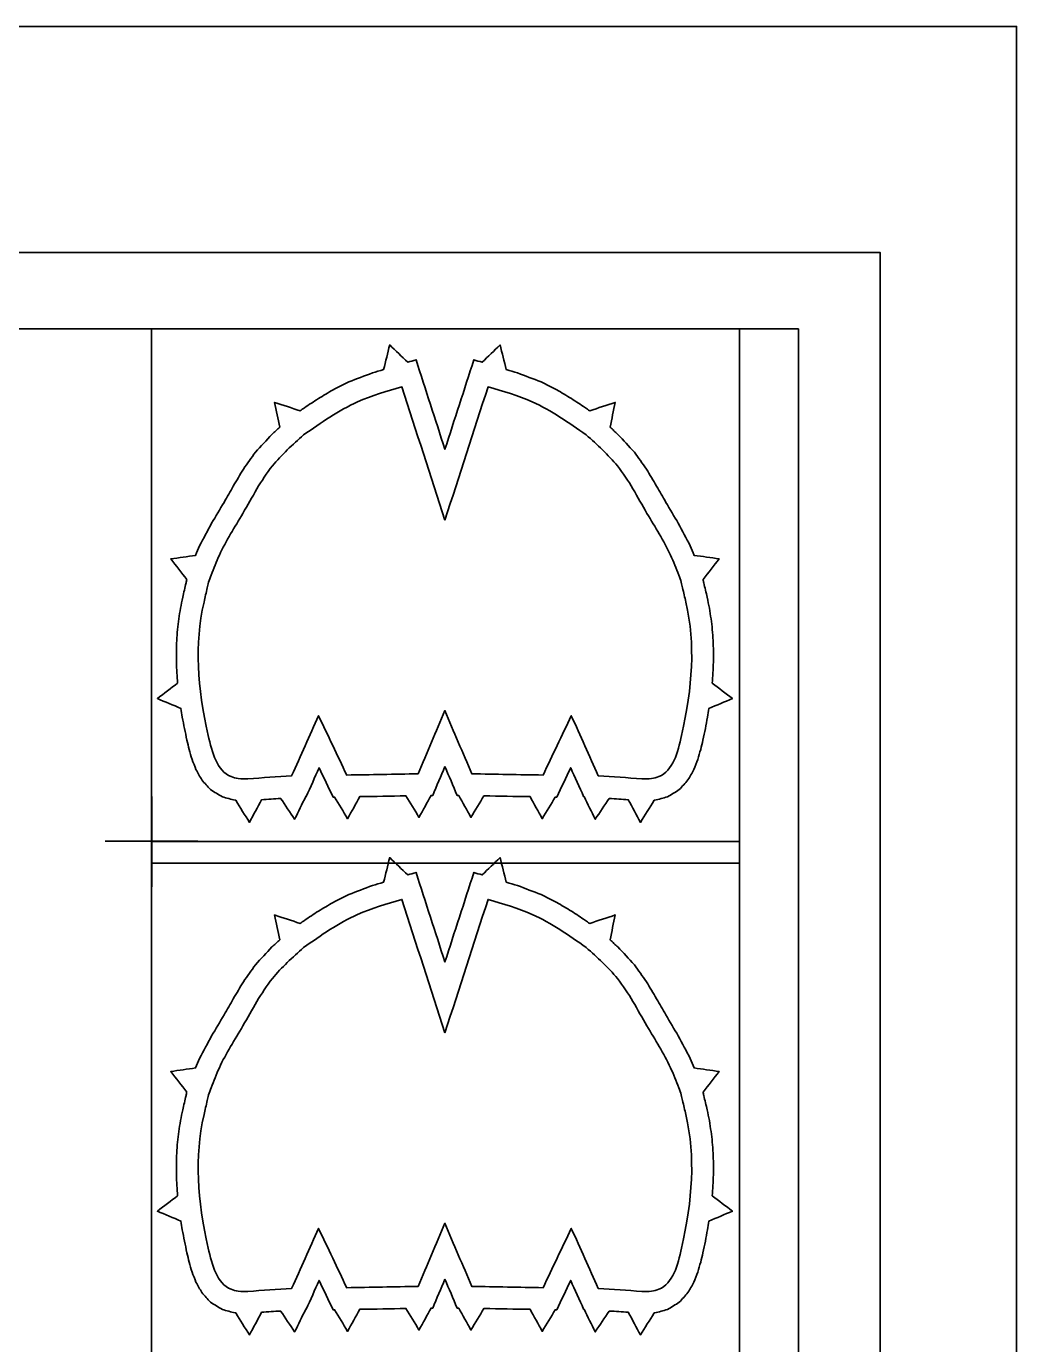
# Model space of a CAD drawing. Header units: millimetres. Extents: x -446 to 34, y -36 to 446.
# Drawn here: x -147.7 to 33.8, y 204.4 to 446.2 of the extents above; entities that cross this region are included whole.
import ezdxf

# ---------------------------------------------------------------- set-up
doc = ezdxf.new("R2010")
doc.units = ezdxf.units.MM
doc.header["$MEASUREMENT"] = 0
doc.layers.add('레이어 1', color=7, linetype='Continuous', lineweight=0)

msp = doc.modelspace()

# ---------------------------------------------------------------- linework, layer by layer
at = {"layer": '레이어 1', "color": 75, "lineweight": 35, "true_color": 0x6cb92d}
for p, q in [((-124.72, 288.35), (-124.72, 304.94)), ((-133.33, 296.71), (-116.29, 296.71))]:
    msp.add_line(p, q, dxfattribs=at)
at = {"layer": '레이어 1', "color": 18, "lineweight": 35, "true_color": 0x070000}
for points in [[(33.8, -36.34), (-446.2, -36.34), (-446.2, 446.16), (33.8, 446.16)], [(8.8, -5.31), (-421.2, -5.31), (-421.2, 404.69), (8.8, 404.69)], [(-6.2, 10.66), (-406.2, 10.66), (-406.2, 390.66), (-6.2, 390.66)]]:
    msp.add_lwpolyline(points, close=True, dxfattribs=at)
at = {"layer": '레이어 1', "color": 154, "lineweight": 35, "true_color": 0x1d4da0}
for points in [[(-17, 292.72), (-124.81, 292.72), (-124.81, 390.66), (-17, 390.66)], [(-17, 198.7), (-124.81, 198.7), (-124.81, 296.64), (-17, 296.64)]]:
    msp.add_lwpolyline(points, close=True, dxfattribs=at)
at = {"layer": '레이어 1', "color": 18, "lineweight": 35, "true_color": 0x010100}
for points in [[(-71.01, 310.42), (-70.26, 308.66), (-69.52, 306.89), (-68.77, 305.13), (-68.68, 305.13), (-68.58, 305.13), (-68.48, 305.13), (-67.74, 303.78), (-66.99, 302.43), (-66.25, 301.09), (-65.45, 302.41), (-64.66, 303.72), (-63.86, 305.04), (-61.04, 304.99), (-58.22, 304.94), (-55.4, 304.89), (-54.65, 303.54), (-53.91, 302.19), (-53.16, 300.85), (-52.37, 302.17), (-51.57, 303.48), (-50.78, 304.8), (-50.69, 304.8), (-50.6, 304.8), (-50.51, 304.8), (-49.66, 306.6), (-48.8, 308.39), (-47.95, 310.19), (-47.16, 308.43), (-46.37, 306.67), (-45.58, 304.9), (-45.55, 304.9), (-45.52, 304.9), (-45.49, 304.9), (-44.82, 303.51), (-44.14, 302.13), (-43.46, 300.75), (-42.61, 302.02), (-41.75, 303.3), (-40.88, 304.58), (-39.72, 304.5), (-38.55, 304.42), (-37.39, 304.33), (-36.65, 302.95), (-35.91, 301.56), (-35.17, 300.18), (-34.33, 301.52), (-33.49, 302.87), (-32.65, 304.22), (-32.62, 304.22), (-32.59, 304.22), (-32.56, 304.22), (-31.77, 304.43), (-30.99, 304.63), (-30.2, 304.85), (-29.48, 305.29), (-28.76, 305.74), (-28.04, 306.18), (-27.51, 306.78), (-26.97, 307.37), (-26.45, 307.96), (-26.09, 308.59), (-25.73, 309.22), (-25.37, 309.85), (-25.13, 310.48), (-24.88, 311.1), (-24.64, 311.73), (-24.47, 312.33), (-24.29, 312.94), (-24.12, 313.54), (-23.98, 314.11), (-23.85, 314.69), (-23.71, 315.26), (-23.56, 315.97), (-23.42, 316.68), (-23.26, 317.38), (-23.13, 318.08), (-23, 318.77), (-22.87, 319.47), (-22.78, 320.01), (-22.69, 320.54), (-22.6, 321.08), (-21.16, 321.68), (-19.73, 322.28), (-18.3, 322.88), (-19.53, 323.83), (-20.78, 324.77), (-22.01, 325.71), (-21.97, 326.33), (-21.92, 326.96), (-21.87, 327.58), (-21.84, 328.25), (-21.81, 328.91), (-21.79, 329.58), (-21.78, 330.24), (-21.78, 330.9), (-21.77, 331.56), (-21.8, 332.22), (-21.82, 332.88), (-21.84, 333.54), (-21.89, 334.2), (-21.94, 334.86), (-21.99, 335.52), (-22.06, 336.18), (-22.14, 336.84), (-22.22, 337.5), (-22.32, 338.17), (-22.43, 338.83), (-22.53, 339.49), (-22.67, 340.14), (-22.8, 340.79), (-22.93, 341.45), (-23.14, 342.33), (-23.34, 343.21), (-23.55, 344.09), (-23.59, 344.3), (-23.64, 344.51), (-23.69, 344.72), (-22.71, 345.98), (-21.72, 347.25), (-20.74, 348.51), (-22.26, 348.72), (-23.79, 348.94), (-25.32, 349.15), (-25.55, 349.73), (-25.79, 350.32), (-26.03, 350.9), (-26.76, 352.28), (-27.49, 353.65), (-28.23, 355.03), (-28.99, 356.31), (-29.75, 357.59), (-30.51, 358.87), (-31.08, 359.86), (-31.65, 360.86), (-32.22, 361.86), (-32.83, 362.89), (-33.46, 363.93), (-34.07, 364.97), (-34.81, 366), (-35.54, 367.04), (-36.28, 368.08), (-37.29, 369.16), (-38.29, 370.25), (-39.3, 371.33), (-39.78, 371.77), (-40.25, 372.21), (-40.73, 372.65), (-40.42, 374.17), (-40.1, 375.68), (-39.79, 377.2), (-41.35, 376.69), (-42.9, 376.17), (-44.46, 375.66), (-44.73, 375.84), (-44.99, 376.03), (-45.26, 376.21), (-46.11, 376.78), (-46.96, 377.34), (-47.81, 377.9), (-48.7, 378.44), (-49.6, 378.98), (-50.5, 379.51), (-51.46, 380), (-52.42, 380.48), (-53.39, 380.97), (-54.83, 381.51), (-56.27, 382.06), (-57.71, 382.61), (-58.39, 382.81), (-59.08, 383.02), (-59.78, 383.23), (-60.15, 384.73), (-60.52, 386.24), (-60.89, 387.74), (-61.99, 386.68), (-63.1, 385.62), (-64.2, 384.56), (-64.7, 384.71), (-65.21, 384.86), (-65.71, 385.01), (-67.48, 379.54), (-69.24, 374.07), (-71.01, 368.6), (-72.78, 374.07), (-74.55, 379.54), (-76.31, 385.01), (-76.82, 384.86), (-77.32, 384.71), (-77.82, 384.56), (-78.93, 385.62), (-80.03, 386.68), (-81.13, 387.74), (-81.5, 386.24), (-81.88, 384.73), (-82.25, 383.23), (-82.94, 383.02), (-83.63, 382.81), (-84.32, 382.61), (-85.76, 382.06), (-87.2, 381.51), (-88.63, 380.97), (-89.6, 380.48), (-90.56, 380), (-91.53, 379.51), (-92.42, 378.98), (-93.32, 378.44), (-94.22, 377.9), (-95.07, 377.34), (-95.92, 376.78), (-96.76, 376.21), (-97.03, 376.03), (-97.3, 375.84), (-97.56, 375.66), (-99.12, 376.17), (-100.68, 376.69), (-102.24, 377.2), (-101.92, 375.68), (-101.61, 374.17), (-101.29, 372.65), (-101.77, 372.21), (-102.25, 371.77), (-102.73, 371.33), (-103.73, 370.25), (-104.74, 369.16), (-105.74, 368.08), (-106.48, 367.04), (-107.21, 366), (-107.95, 364.97), (-108.57, 363.93), (-109.19, 362.89), (-109.81, 361.86), (-110.37, 360.86), (-110.94, 359.86), (-111.51, 358.87), (-112.27, 357.59), (-113.03, 356.31), (-113.79, 355.03), (-114.53, 353.65), (-115.26, 352.28), (-115.99, 350.9), (-116.23, 350.32), (-116.47, 349.73), (-116.71, 349.15), (-118.23, 348.93), (-119.76, 348.71), (-121.29, 348.5), (-120.3, 347.24), (-119.32, 345.98), (-118.33, 344.72), (-118.38, 344.51), (-118.43, 344.3), (-118.48, 344.09), (-118.68, 343.21), (-118.89, 342.33), (-119.09, 341.45), (-119.23, 340.79), (-119.36, 340.14), (-119.49, 339.49), (-119.6, 338.83), (-119.7, 338.17), (-119.81, 337.5), (-119.88, 336.84), (-119.96, 336.18), (-120.04, 335.52), (-120.09, 334.86), (-120.13, 334.2), (-120.18, 333.54), (-120.21, 332.88), (-120.23, 332.22), (-120.25, 331.56), (-120.25, 330.9), (-120.24, 330.24), (-120.24, 329.58), (-120.21, 328.91), (-120.18, 328.25), (-120.15, 327.58), (-120.11, 326.96), (-120.06, 326.33), (-120.01, 325.71), (-121.25, 324.77), (-122.49, 323.83), (-123.73, 322.88), (-122.29, 322.28), (-120.86, 321.68), (-119.42, 321.08), (-119.34, 320.54), (-119.25, 320.01), (-119.16, 319.47), (-119.02, 318.77), (-118.89, 318.08), (-118.76, 317.38), (-118.61, 316.68), (-118.46, 315.97), (-118.31, 315.26), (-118.17, 314.69), (-118.04, 314.11), (-117.91, 313.54), (-117.73, 312.94), (-117.56, 312.33), (-117.38, 311.73), (-117.14, 311.1), (-116.89, 310.48), (-116.65, 309.85), (-116.29, 309.22), (-115.93, 308.59), (-115.58, 307.96), (-115.05, 307.37), (-114.52, 306.78), (-113.99, 306.18), (-113.26, 305.74), (-112.54, 305.29), (-111.82, 304.85), (-111.04, 304.63), (-110.25, 304.43), (-109.46, 304.22), (-109.43, 304.22), (-109.4, 304.22), (-109.37, 304.22), (-108.53, 302.87), (-107.69, 301.52), (-106.85, 300.18), (-106.11, 301.56), (-105.37, 302.95), (-104.64, 304.33), (-103.47, 304.42), (-102.3, 304.5), (-101.14, 304.58), (-100.28, 303.3), (-99.42, 302.02), (-98.56, 300.75), (-97.88, 302.13), (-97.21, 303.51), (-96.53, 304.9), (-96.5, 304.9), (-96.47, 304.9), (-96.44, 304.9), (-95.65, 306.67), (-94.86, 308.43), (-94.07, 310.19), (-93.22, 308.39), (-92.37, 306.6), (-91.51, 304.8), (-91.42, 304.8), (-91.33, 304.8), (-91.24, 304.8), (-90.45, 303.48), (-89.66, 302.17), (-88.86, 300.85), (-88.11, 302.19), (-87.37, 303.54), (-86.63, 304.89), (-83.8, 304.94), (-80.98, 304.99), (-78.16, 305.04), (-77.36, 303.72), (-76.57, 302.41), (-75.77, 301.09), (-75.03, 302.43), (-74.29, 303.78), (-73.54, 305.13), (-73.44, 305.13), (-73.35, 305.13), (-73.25, 305.13), (-72.5, 306.89), (-71.76, 308.66), (-71.01, 310.42)], [(-71.01, 216.4), (-70.26, 214.64), (-69.52, 212.87), (-68.77, 211.11), (-68.68, 211.11), (-68.58, 211.11), (-68.48, 211.11), (-67.74, 209.76), (-66.99, 208.42), (-66.25, 207.07), (-65.45, 208.39), (-64.66, 209.71), (-63.86, 211.03), (-61.04, 210.97), (-58.22, 210.92), (-55.4, 210.87), (-54.65, 209.52), (-53.91, 208.18), (-53.16, 206.83), (-52.37, 208.15), (-51.57, 209.47), (-50.78, 210.79), (-50.69, 210.78), (-50.6, 210.78), (-50.51, 210.78), (-49.66, 212.58), (-48.8, 214.37), (-47.95, 216.17), (-47.16, 214.41), (-46.37, 212.65), (-45.58, 210.88), (-45.55, 210.88), (-45.52, 210.88), (-45.49, 210.88), (-44.82, 209.49), (-44.14, 208.11), (-43.46, 206.73), (-42.61, 208.01), (-41.75, 209.28), (-40.88, 210.56), (-39.72, 210.48), (-38.55, 210.4), (-37.39, 210.32), (-36.65, 208.93), (-35.91, 207.54), (-35.17, 206.16), (-34.33, 207.51), (-33.49, 208.85), (-32.65, 210.2), (-32.62, 210.2), (-32.59, 210.2), (-32.56, 210.2), (-31.77, 210.41), (-30.99, 210.62), (-30.2, 210.83), (-29.48, 211.27), (-28.76, 211.72), (-28.04, 212.17), (-27.51, 212.76), (-26.97, 213.35), (-26.45, 213.94), (-26.09, 214.57), (-25.73, 215.2), (-25.37, 215.83), (-25.13, 216.46), (-24.88, 217.08), (-24.64, 217.71), (-24.47, 218.31), (-24.29, 218.92), (-24.12, 219.52), (-23.98, 220.1), (-23.85, 220.67), (-23.71, 221.24), (-23.56, 221.95), (-23.42, 222.66), (-23.26, 223.37), (-23.13, 224.06), (-23, 224.76), (-22.87, 225.45), (-22.78, 225.99), (-22.69, 226.52), (-22.6, 227.06), (-21.16, 227.66), (-19.73, 228.26), (-18.3, 228.87), (-19.53, 229.81), (-20.78, 230.75), (-22.01, 231.69), (-21.97, 232.32), (-21.92, 232.94), (-21.87, 233.56), (-21.84, 234.23), (-21.81, 234.89), (-21.79, 235.56), (-21.78, 236.22), (-21.78, 236.88), (-21.77, 237.54), (-21.8, 238.2), (-21.82, 238.86), (-21.84, 239.53), (-21.89, 240.19), (-21.94, 240.85), (-21.99, 241.51), (-22.06, 242.17), (-22.14, 242.83), (-22.22, 243.48), (-22.32, 244.15), (-22.43, 244.81), (-22.53, 245.47), (-22.67, 246.12), (-22.8, 246.78), (-22.93, 247.43), (-23.14, 248.31), (-23.34, 249.19), (-23.55, 250.07), (-23.59, 250.28), (-23.64, 250.49), (-23.69, 250.71), (-22.71, 251.97), (-21.72, 253.23), (-20.74, 254.49), (-22.26, 254.7), (-23.79, 254.92), (-25.32, 255.13), (-25.55, 255.72), (-25.79, 256.3), (-26.03, 256.88), (-26.76, 258.26), (-27.49, 259.64), (-28.23, 261.01), (-28.99, 262.29), (-29.75, 263.57), (-30.51, 264.85), (-31.08, 265.84), (-31.65, 266.84), (-32.22, 267.84), (-32.83, 268.87), (-33.46, 269.91), (-34.07, 270.95), (-34.81, 271.99), (-35.54, 273.02), (-36.28, 274.06), (-37.29, 275.15), (-38.29, 276.23), (-39.3, 277.32), (-39.78, 277.75), (-40.25, 278.19), (-40.73, 278.63), (-40.42, 280.15), (-40.1, 281.67), (-39.79, 283.19), (-41.35, 282.67), (-42.9, 282.16), (-44.46, 281.64), (-44.73, 281.82), (-44.99, 282.01), (-45.26, 282.2), (-46.11, 282.76), (-46.96, 283.32), (-47.81, 283.89), (-48.7, 284.42), (-49.6, 284.96), (-50.5, 285.49), (-51.46, 285.98), (-52.42, 286.46), (-53.39, 286.95), (-54.83, 287.49), (-56.27, 288.04), (-57.71, 288.59), (-58.39, 288.8), (-59.08, 289), (-59.78, 289.21), (-60.15, 290.71), (-60.52, 292.22), (-60.89, 293.72), (-61.99, 292.66), (-63.1, 291.6), (-64.2, 290.54), (-64.7, 290.69), (-65.21, 290.84), (-65.71, 290.99), (-67.48, 285.52), (-69.24, 280.05), (-71.01, 274.58), (-72.78, 280.05), (-74.55, 285.52), (-76.31, 290.99), (-76.82, 290.84), (-77.32, 290.69), (-77.82, 290.54), (-78.93, 291.6), (-80.03, 292.66), (-81.13, 293.72), (-81.5, 292.22), (-81.88, 290.71), (-82.25, 289.21), (-82.94, 289), (-83.63, 288.8), (-84.32, 288.59), (-85.76, 288.04), (-87.2, 287.49), (-88.63, 286.95), (-89.6, 286.46), (-90.56, 285.98), (-91.53, 285.49), (-92.42, 284.96), (-93.32, 284.42), (-94.22, 283.89), (-95.07, 283.32), (-95.92, 282.76), (-96.76, 282.2), (-97.03, 282.01), (-97.3, 281.82), (-97.56, 281.64), (-99.12, 282.16), (-100.68, 282.67), (-102.24, 283.19), (-101.92, 281.67), (-101.61, 280.15), (-101.29, 278.63), (-101.77, 278.19), (-102.25, 277.75), (-102.73, 277.32), (-103.73, 276.23), (-104.74, 275.15), (-105.74, 274.06), (-106.48, 273.02), (-107.21, 271.99), (-107.95, 270.95), (-108.57, 269.91), (-109.19, 268.87), (-109.81, 267.84), (-110.37, 266.84), (-110.94, 265.84), (-111.51, 264.85), (-112.27, 263.57), (-113.03, 262.29), (-113.79, 261.01), (-114.53, 259.64), (-115.26, 258.26), (-115.99, 256.88), (-116.23, 256.3), (-116.47, 255.71), (-116.71, 255.13), (-118.23, 254.91), (-119.76, 254.7), (-121.29, 254.48), (-120.3, 253.22), (-119.32, 251.96), (-118.33, 250.7), (-118.38, 250.49), (-118.43, 250.28), (-118.48, 250.07), (-118.68, 249.19), (-118.89, 248.31), (-119.09, 247.43), (-119.23, 246.78), (-119.36, 246.12), (-119.49, 245.47), (-119.6, 244.81), (-119.7, 244.15), (-119.81, 243.48), (-119.88, 242.83), (-119.96, 242.17), (-120.04, 241.51), (-120.09, 240.85), (-120.13, 240.19), (-120.18, 239.53), (-120.21, 238.86), (-120.23, 238.2), (-120.25, 237.54), (-120.25, 236.88), (-120.24, 236.22), (-120.24, 235.56), (-120.21, 234.89), (-120.18, 234.23), (-120.15, 233.56), (-120.11, 232.94), (-120.06, 232.32), (-120.01, 231.69), (-121.25, 230.75), (-122.49, 229.81), (-123.73, 228.87), (-122.29, 228.26), (-120.86, 227.66), (-119.42, 227.06), (-119.34, 226.52), (-119.25, 225.99), (-119.16, 225.45), (-119.02, 224.76), (-118.89, 224.06), (-118.76, 223.37), (-118.61, 222.66), (-118.46, 221.95), (-118.31, 221.24), (-118.17, 220.67), (-118.04, 220.1), (-117.91, 219.52), (-117.73, 218.92), (-117.56, 218.31), (-117.38, 217.71), (-117.14, 217.08), (-116.89, 216.46), (-116.65, 215.83), (-116.29, 215.2), (-115.93, 214.57), (-115.58, 213.94), (-115.05, 213.35), (-114.52, 212.76), (-113.99, 212.17), (-113.26, 211.72), (-112.54, 211.27), (-111.82, 210.83), (-111.04, 210.62), (-110.25, 210.41), (-109.46, 210.2), (-109.43, 210.2), (-109.4, 210.2), (-109.37, 210.2), (-108.53, 208.85), (-107.69, 207.51), (-106.85, 206.16), (-106.11, 207.54), (-105.37, 208.93), (-104.64, 210.32), (-103.47, 210.4), (-102.3, 210.48), (-101.14, 210.56), (-100.28, 209.28), (-99.42, 208.01), (-98.56, 206.73), (-97.88, 208.11), (-97.21, 209.49), (-96.53, 210.88), (-96.5, 210.88), (-96.47, 210.88), (-96.44, 210.88), (-95.65, 212.65), (-94.86, 214.41), (-94.07, 216.17), (-93.22, 214.37), (-92.37, 212.58), (-91.51, 210.78), (-91.42, 210.78), (-91.33, 210.78), (-91.24, 210.79), (-90.45, 209.47), (-89.66, 208.15), (-88.86, 206.83), (-88.11, 208.18), (-87.37, 209.52), (-86.63, 210.87), (-83.8, 210.92), (-80.98, 210.97), (-78.16, 211.03), (-77.36, 209.71), (-76.57, 208.39), (-75.77, 207.07), (-75.03, 208.42), (-74.29, 209.76), (-73.54, 211.11), (-73.44, 211.11), (-73.35, 211.11), (-73.25, 211.11), (-72.5, 212.87), (-71.76, 214.64), (-71.01, 216.4)]]:
    msp.add_open_spline(points, degree=3, knots=[0, 0, 0, 0, 1, 1, 1, 2, 2, 2, 3, 3, 3, 4, 4, 4, 5, 5, 5, 6, 6, 6, 7, 7, 7, 8, 8, 8, 9, 9, 9, 10, 10, 10, 11, 11, 11, 12, 12, 12, 13, 13, 13, 14, 14, 14, 15, 15, 15, 16, 16, 16, 17, 17, 17, 18, 18, 18, 19, 19, 19, 20, 20, 20, 21, 21, 21, 22, 22, 22, 23, 23, 23, 24, 24, 24, 25, 25, 25, 26, 26, 26, 27, 27, 27, 28, 28, 28, 29, 29, 29, 30, 30, 30, 31, 31, 31, 32, 32, 32, 33, 33, 33, 34, 34, 34, 35, 35, 35, 36, 36, 36, 37, 37, 37, 38, 38, 38, 39, 39, 39, 40, 40, 40, 41, 41, 41, 42, 42, 42, 43, 43, 43, 44, 44, 44, 45, 45, 45, 46, 46, 46, 47, 47, 47, 48, 48, 48, 49, 49, 49, 50, 50, 50, 51, 51, 51, 52, 52, 52, 53, 53, 53, 54, 54, 54, 55, 55, 55, 56, 56, 56, 57, 57, 57, 58, 58, 58, 59, 59, 59, 60, 60, 60, 61, 61, 61, 62, 62, 62, 63, 63, 63, 64, 64, 64, 65, 65, 65, 66, 66, 66, 67, 67, 67, 68, 68, 68, 69, 69, 69, 70, 70, 70, 71, 71, 71, 72, 72, 72, 73, 73, 73, 74, 74, 74, 75, 75, 75, 76, 76, 76, 77, 77, 77, 78, 78, 78, 79, 79, 79, 80, 80, 80, 81, 81, 81, 82, 82, 82, 83, 83, 83, 84, 84, 84, 85, 85, 85, 86, 86, 86, 87, 87, 87, 88, 88, 88, 89, 89, 89, 90, 90, 90, 91, 91, 91, 92, 92, 92, 93, 93, 93, 94, 94, 94, 95, 95, 95, 96, 96, 96, 97, 97, 97, 98, 98, 98, 99, 99, 99, 100, 100, 100, 101, 101, 101, 102, 102, 102, 103, 103, 103, 104, 104, 104, 105, 105, 105, 106, 106, 106, 107, 107, 107, 108, 108, 108, 109, 109, 109, 110, 110, 110, 111, 111, 111, 112, 112, 112, 113, 113, 113, 114, 114, 114, 115, 115, 115, 116, 116, 116, 117, 117, 117, 118, 118, 118, 119, 119, 119, 120, 120, 120, 121, 121, 121, 122, 122, 122, 122], dxfattribs=at)
at = {"layer": '레이어 1', "color": 242, "lineweight": 35, "true_color": 0xe71f20}
for points in [[(-71.01, 355.58), (-73.65, 363.74), (-76.28, 371.9), (-78.91, 380.05), (-81.68, 379.26), (-84.43, 378.46), (-87.02, 377.3), (-90.53, 375.73), (-93.72, 373.48), (-96.91, 371.23), (-98.94, 369.43), (-100.96, 367.63), (-102.63, 365.55), (-104.76, 362.91), (-106.32, 359.82), (-108.05, 356.85), (-109.54, 354.31), (-111.15, 351.85), (-112.37, 349.2), (-112.92, 348), (-113.39, 346.75), (-113.87, 345.51), (-114.04, 345.08), (-114.22, 344.64), (-114.34, 344.2), (-114.44, 343.86), (-114.51, 343.52), (-114.58, 343.18), (-114.77, 342.31), (-114.99, 341.45), (-115.18, 340.59), (-116.97, 332.68), (-116.39, 325.07), (-114.41, 316.13), (-113.7, 312.97), (-112.83, 309.65), (-110.23, 308.56), (-109.81, 308.38), (-109.36, 308.27), (-108.9, 308.21), (-108.31, 308.13), (-107.71, 308.15), (-107.12, 308.17), (-104.45, 308.36), (-101.78, 308.54), (-99.11, 308.73), (-97.47, 312.4), (-95.82, 316.07), (-94.18, 319.74), (-92.45, 316.11), (-90.73, 312.48), (-89.01, 308.85), (-84.64, 308.92), (-80.28, 309.01), (-75.92, 309.08), (-74.29, 312.95), (-72.65, 316.81), (-71.01, 320.67), (-69.37, 316.81), (-67.74, 312.95), (-66.1, 309.08), (-61.74, 309.01), (-57.38, 308.92), (-53.02, 308.85), (-51.3, 312.48), (-49.57, 316.11), (-47.84, 319.74), (-46.2, 316.07), (-44.56, 312.4), (-42.91, 308.73), (-40.24, 308.54), (-37.57, 308.36), (-34.9, 308.17), (-34.31, 308.15), (-33.71, 308.13), (-33.12, 308.21), (-32.66, 308.27), (-32.21, 308.38), (-31.8, 308.56), (-29.19, 309.65), (-28.32, 312.97), (-27.62, 316.13), (-25.63, 325.07), (-25.06, 332.68), (-26.84, 340.59), (-27.03, 341.45), (-27.25, 342.31), (-27.44, 343.18), (-27.51, 343.52), (-27.58, 343.86), (-27.68, 344.2), (-27.81, 344.64), (-27.98, 345.08), (-28.15, 345.51), (-28.63, 346.75), (-29.1, 348), (-29.66, 349.2), (-30.88, 351.85), (-32.48, 354.31), (-33.97, 356.85), (-35.7, 359.82), (-37.27, 362.91), (-39.39, 365.55), (-41.07, 367.63), (-43.09, 369.43), (-45.11, 371.23), (-48.3, 373.48), (-51.49, 375.73), (-55, 377.3), (-57.59, 378.46), (-60.35, 379.26), (-63.11, 380.05), (-65.74, 371.9), (-68.38, 363.74), (-71.01, 355.58)], [(-71.01, 261.56), (-73.65, 269.72), (-76.28, 277.88), (-78.91, 286.03), (-81.68, 285.24), (-84.43, 284.45), (-87.02, 283.29), (-90.53, 281.71), (-93.72, 279.46), (-96.91, 277.21), (-98.94, 275.41), (-100.96, 273.61), (-102.63, 271.53), (-104.76, 268.89), (-106.32, 265.81), (-108.05, 262.83), (-109.54, 260.29), (-111.15, 257.84), (-112.37, 255.18), (-112.92, 253.98), (-113.39, 252.73), (-113.87, 251.49), (-114.04, 251.06), (-114.22, 250.63), (-114.34, 250.18), (-114.44, 249.84), (-114.51, 249.5), (-114.58, 249.16), (-114.77, 248.29), (-114.99, 247.43), (-115.18, 246.58), (-116.97, 238.67), (-116.39, 231.05), (-114.41, 222.11), (-113.7, 218.96), (-112.83, 215.64), (-110.23, 214.54), (-109.81, 214.37), (-109.36, 214.25), (-108.9, 214.19), (-108.31, 214.11), (-107.71, 214.13), (-107.12, 214.15), (-104.45, 214.34), (-101.78, 214.53), (-99.11, 214.71), (-97.47, 218.38), (-95.82, 222.05), (-94.18, 225.72), (-92.45, 222.09), (-90.73, 218.46), (-89.01, 214.83), (-84.64, 214.91), (-80.28, 214.99), (-75.92, 215.07), (-74.29, 218.93), (-72.65, 222.79), (-71.01, 226.65), (-69.37, 222.79), (-67.74, 218.93), (-66.1, 215.07), (-61.74, 214.99), (-57.38, 214.91), (-53.02, 214.83), (-51.3, 218.46), (-49.57, 222.09), (-47.84, 225.72), (-46.2, 222.05), (-44.56, 218.38), (-42.91, 214.71), (-40.24, 214.53), (-37.57, 214.34), (-34.9, 214.15), (-34.31, 214.13), (-33.71, 214.11), (-33.12, 214.19), (-32.66, 214.25), (-32.21, 214.37), (-31.8, 214.54), (-29.19, 215.64), (-28.32, 218.96), (-27.62, 222.11), (-25.63, 231.05), (-25.06, 238.67), (-26.84, 246.58), (-27.03, 247.43), (-27.25, 248.29), (-27.44, 249.16), (-27.51, 249.5), (-27.58, 249.84), (-27.68, 250.18), (-27.81, 250.63), (-27.98, 251.06), (-28.15, 251.49), (-28.63, 252.73), (-29.1, 253.98), (-29.66, 255.18), (-30.88, 257.84), (-32.48, 260.29), (-33.97, 262.83), (-35.7, 265.81), (-37.27, 268.89), (-39.39, 271.53), (-41.07, 273.61), (-43.09, 275.41), (-45.11, 277.21), (-48.3, 279.46), (-51.49, 281.71), (-55, 283.29), (-57.59, 284.45), (-60.35, 285.24), (-63.11, 286.03), (-65.74, 277.88), (-68.38, 269.72), (-71.01, 261.56)]]:
    msp.add_open_spline(points, degree=3, knots=[0, 0, 0, 0, 1, 1, 1, 2, 2, 2, 3, 3, 3, 4, 4, 4, 5, 5, 5, 6, 6, 6, 7, 7, 7, 8, 8, 8, 9, 9, 9, 10, 10, 10, 11, 11, 11, 12, 12, 12, 13, 13, 13, 14, 14, 14, 15, 15, 15, 16, 16, 16, 17, 17, 17, 18, 18, 18, 19, 19, 19, 20, 20, 20, 21, 21, 21, 22, 22, 22, 23, 23, 23, 24, 24, 24, 25, 25, 25, 26, 26, 26, 27, 27, 27, 28, 28, 28, 29, 29, 29, 30, 30, 30, 31, 31, 31, 32, 32, 32, 33, 33, 33, 34, 34, 34, 35, 35, 35, 36, 36, 36, 37, 37, 37, 38, 38, 38, 38], dxfattribs=at)

doc.saveas('drawing.dxf')
